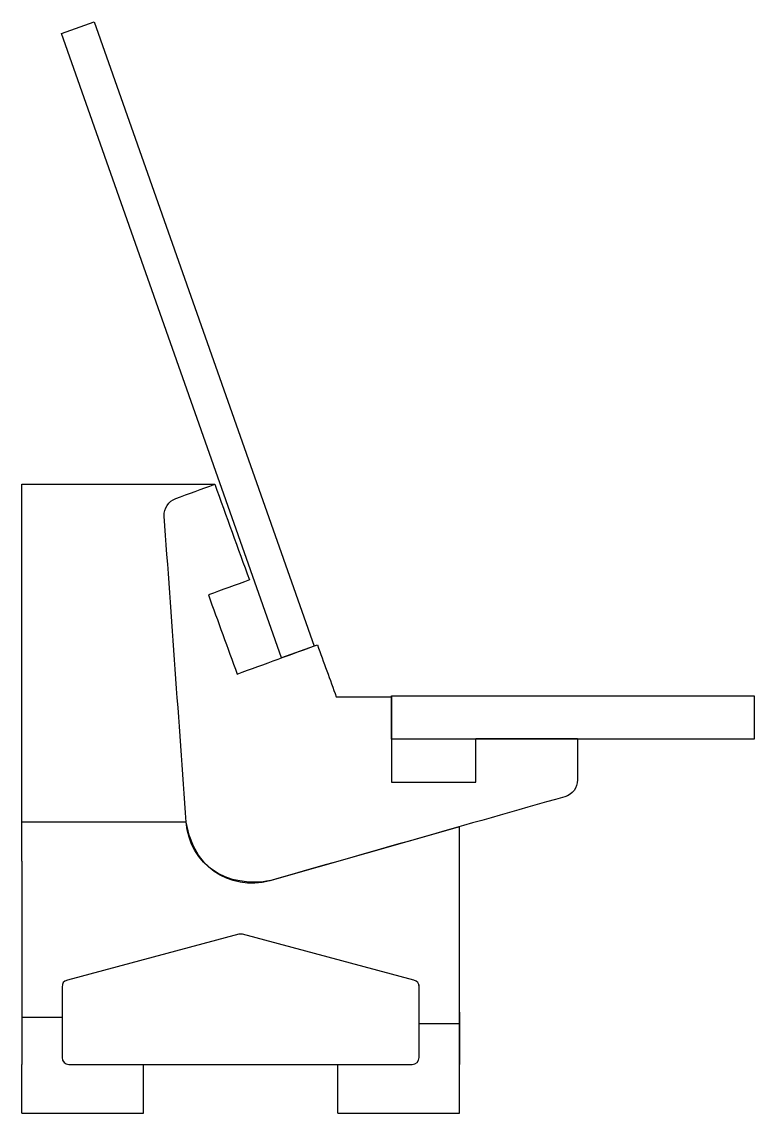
# Model space of a CAD drawing. Extents: x -255.1 to -194.9, y 42.2 to 132.
import ezdxf

# ---------------------------------------------------------------- set-up
doc = ezdxf.new("R2010")
doc.units = 0
doc.layers.add('LAYER_2', color=7, linetype='CONTINUOUS')

msp = doc.modelspace()

# ---------------------------------------------------------------- linework, layer by layer
at = {"layer": 'LAYER_2', "color": 250}
msp.add_lwpolyline([(-231.062, 80.621), (-233.765, 79.668), (-251.865, 131.038), (-249.163, 131.99), (-231.062, 80.621)], dxfattribs=at)
at = {"layer": 'LAYER_2', "color": 7}
for points in [[(-255.12, 62.932), (-255.12, 93.935), (-239.251, 93.935)], [(-194.864, 76.532), (-194.864, 72.974), (-224.697, 72.974), (-224.697, 76.532), (-194.864, 76.532)], [(-241.591, 66.126), (-255.12, 66.126)], [(-255.12, 62.932), (-255.12, 46.194)], [(-222.433, 46.965), (-222.433, 52.754)], [(-251.807, 50.078), (-255.12, 50.078)], [(-219.12, 49.544), (-222.433, 49.544)], [(-255.12, 42.194), (-255.12, 46.194)], [(-245.12, 42.194), (-245.12, 46.194)], [(-229.12, 42.194), (-229.12, 46.194)], [(-219.12, 42.194), (-219.12, 46.194)], [(-255.12, 42.194), (-245.12, 42.194)], [(-229.12, 42.194), (-219.12, 42.194)]]:
    msp.add_lwpolyline(points, dxfattribs=at)
at = {"layer": 'LAYER_2', "color": 1}
msp.add_lwpolyline([(-255.12, 62.932), (-255.12, 62.932)], dxfattribs=at)
msp.add_open_spline([(-239.771, 84.837), (-238.644, 85.248), (-237.516, 85.658), (-236.388, 86.069), (-237.342, 88.691), (-238.297, 91.313), (-239.251, 93.935), (-240.32, 93.546), (-241.389, 93.157), (-242.458, 92.768), (-243.063, 92.548), (-243.448, 91.953), (-243.402, 91.311), (-242.799, 82.916), (-242.195, 74.521), (-241.591, 66.126), (-241.345, 62.709), (-238.021, 60.382), (-234.726, 61.319), (-226.631, 63.623), (-218.536, 65.927), (-210.441, 68.231), (-209.822, 68.407), (-209.395, 68.973), (-209.395, 69.616), (-209.395, 70.754), (-209.395, 71.892), (-209.395, 73.029), (-212.185, 73.029), (-214.975, 73.029), (-217.766, 73.029), (-217.766, 71.829), (-217.766, 70.629), (-217.766, 69.429), (-220.076, 69.429), (-222.386, 69.429), (-224.697, 69.429), (-224.697, 70.629), (-224.697, 71.829), (-224.697, 73.029), (-224.697, 74.17), (-224.697, 75.31), (-224.697, 76.45), (-226.214, 76.45), (-227.73, 76.45), (-229.247, 76.45), (-229.766, 77.875), (-230.284, 79.3), (-230.803, 80.726), (-231.875, 80.336), (-232.946, 79.946), (-234.017, 79.556), (-235.145, 79.145), (-236.273, 78.735), (-237.401, 78.324), (-238.191, 80.495), (-238.981, 82.666), (-239.771, 84.837)], degree=3, knots=[0, 0, 0, 0, 1, 1, 1, 2, 2, 2, 3, 3, 3, 4, 4, 4, 5, 5, 5, 6, 6, 6, 7, 7, 7, 8, 8, 8, 9, 9, 9, 10, 10, 10, 11, 11, 11, 12, 12, 12, 13, 13, 13, 14, 14, 14, 15, 15, 15, 16, 16, 16, 17, 17, 17, 18, 18, 18, 19, 19, 19, 19], dxfattribs=at)
at = {"layer": 'LAYER_2', "color": 7}
for points, knots in [([(-219.12, 50.499), (-219.12, 50.499), (-219.12, 46.194), (-219.12, 46.194), (-219.12, 46.194), (-219.12, 62.932), (-219.12, 62.932), (-219.12, 62.932), (-219.12, 65.761), (-219.12, 65.761), (-219.12, 65.761), (-234.726, 61.319), (-234.726, 61.319), (-234.726, 61.319), (-240.583, 60.016), (-241.591, 66.126)], [0, 0, 0, 0, 1, 1, 1, 2, 2, 2, 3, 3, 3, 4, 4, 4, 5, 5, 5, 5]), ([(-251.249, 46.194), (-251.561, 46.208), (-251.807, 46.466), (-251.807, 46.779), (-251.807, 46.779), (-251.807, 52.568), (-251.807, 52.568), (-251.807, 52.893), (-251.688, 53.049), (-251.374, 53.133), (-251.374, 53.133), (-237.272, 56.911), (-237.272, 56.911), (-237.168, 56.939), (-237.073, 56.939), (-236.969, 56.911), (-236.969, 56.911), (-222.867, 53.133), (-222.867, 53.133), (-222.553, 53.049), (-222.433, 52.893), (-222.433, 52.568), (-222.433, 52.568), (-222.433, 46.779), (-222.433, 46.779), (-222.433, 46.466), (-222.68, 46.208), (-222.992, 46.194), (-222.992, 46.194), (-222.992, 46.194), (-222.992, 46.194), (-222.992, 46.194), (-224.578, 46.194), (-224.578, 46.194), (-224.578, 46.194), (-234.976, 46.194), (-234.976, 46.194), (-234.976, 46.194), (-237.12, 46.194), (-237.12, 46.194), (-237.12, 46.194), (-239.265, 46.194), (-239.265, 46.194), (-239.265, 46.194), (-245.12, 46.194), (-245.12, 46.194), (-245.12, 46.194), (-249.663, 46.194), (-249.663, 46.194), (-249.663, 46.194), (-251.249, 46.194), (-251.249, 46.194)], [0, 0, 0, 0, 1, 1, 1, 2, 2, 2, 3, 3, 3, 4, 4, 4, 5, 5, 5, 6, 6, 6, 7, 7, 7, 8, 8, 8, 9, 9, 9, 10, 10, 10, 11, 11, 11, 12, 12, 12, 13, 13, 13, 14, 14, 14, 15, 15, 15, 16, 16, 16, 17, 17, 17, 17])]:
    msp.add_open_spline(points, degree=3, knots=knots, dxfattribs=at)

doc.saveas('drawing.dxf')
